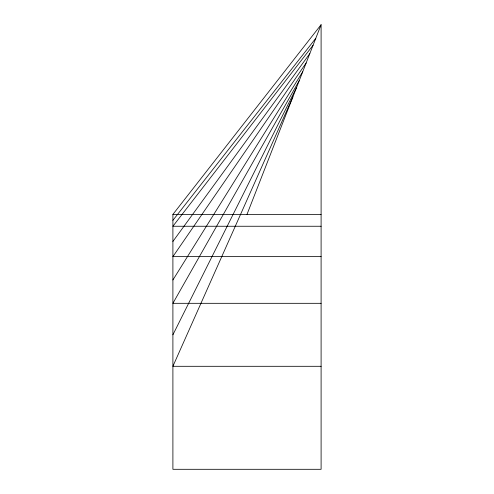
<?xml version="1.0" encoding="UTF-8"?>
<svg xmlns="http://www.w3.org/2000/svg" width="494" height="494" viewBox="0 0 494 494"><rect width="100%" height="100%" fill="white"/><g stroke="black" fill="none" stroke-linecap="round" stroke-linejoin="round"><path stroke-width="0.74" d="M247 214.396L321.1 24.7L321.1 469.3L172.9 469.3L172.9 214.396L321.1 24.7M292.899 96.892L172.9 366.301L321.1 366.301M172.9 334.809L296.561 87.518M299.321 80.448L172.9 303.316L321.1 303.316M172.9 279.975L302.705 71.791M306.157 62.96L172.9 256.633L321.1 256.633M172.9 241.443L309.818 53.587M313.097 45.189L172.9 226.252L321.1 226.252M172.9 220.324L315.802 38.266M172.9 214.396L321.1 214.396"/></g></svg>
